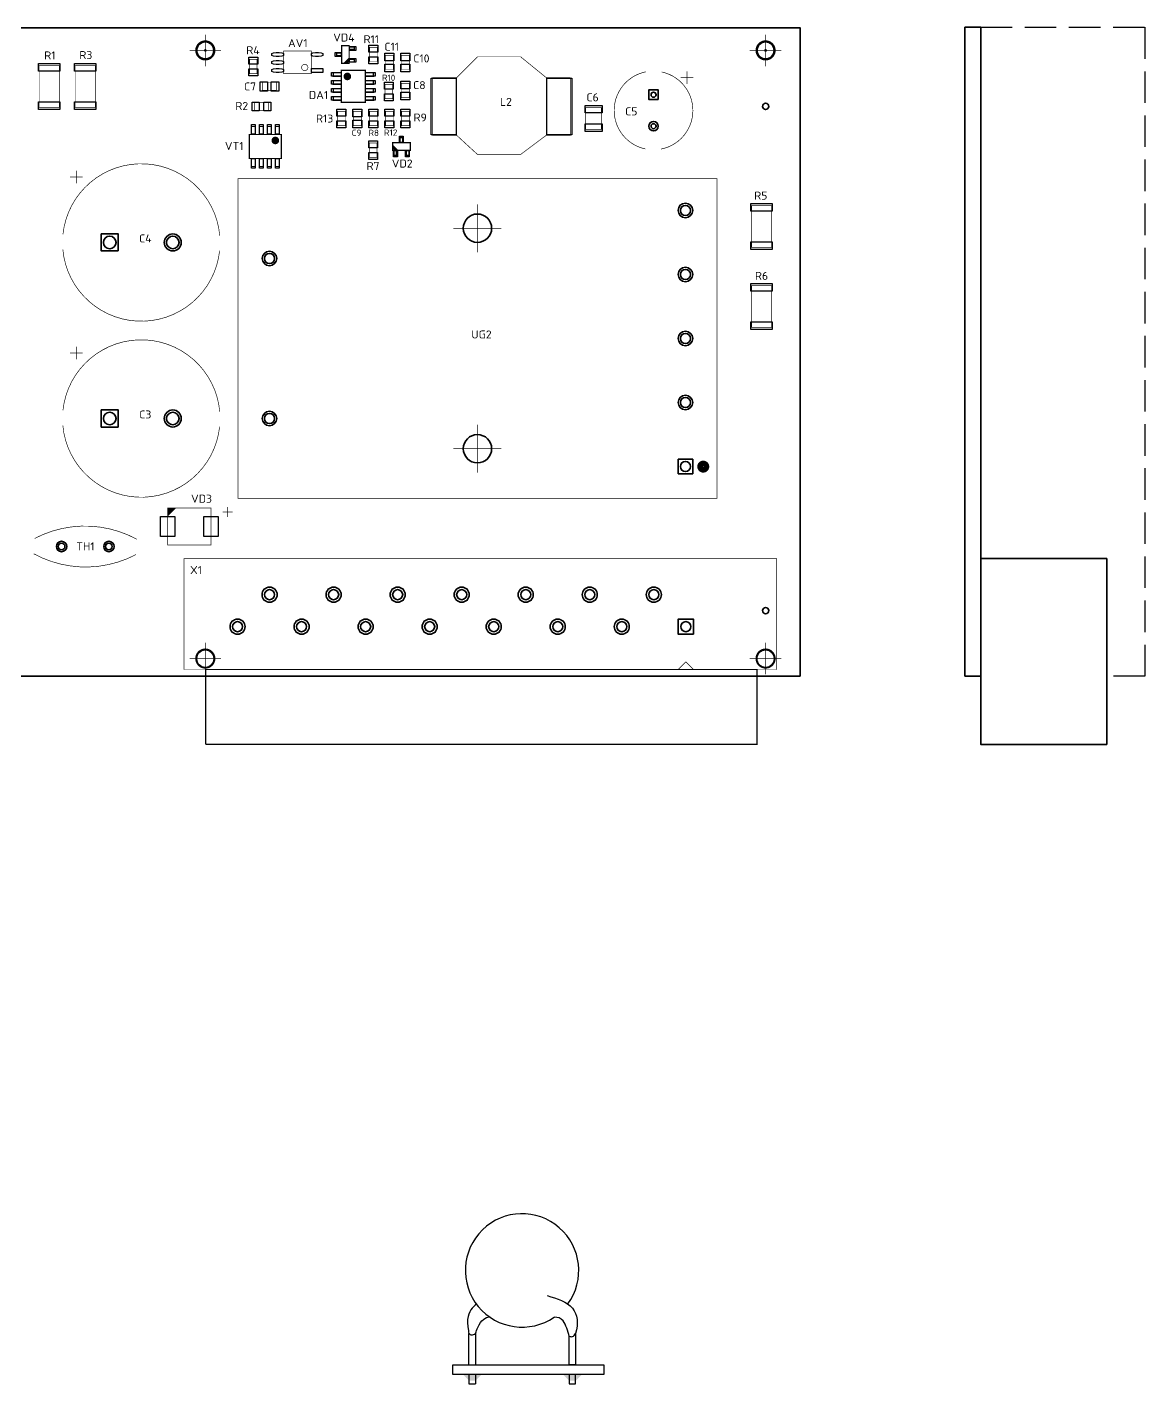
# Model space of a CAD drawing. Header units: millimetres. Extents: x 1081 to 1369, y -2928 to -2713.
# Drawn here: x 1191.5 to 1368.8, y -2928 to -2712.7 of the extents above; entities that cross this region are included whole.
import ezdxf
from ezdxf.enums import TextEntityAlignment as Align

# ---------------------------------------------------------------- set-up
doc = ezdxf.new("R2010")
doc.units = ezdxf.units.MM
doc.linetypes.add('GOST2.303 4', pattern=[7, 5, -2, 0])
doc.layers.get('0').update_dxf_attribs({"color": 250})
for name, color, linetype, lineweight in [('BOARD', 173, 'Continuous', 35), ('BOTTOM', 7, 'Continuous', 35), ('СИМВОЛЫ', 7, 'Continuous', 25)]:
    doc.layers.add(name, color=color, linetype=linetype, lineweight=lineweight)
doc.layers.add('TOP', color=7, linetype='Continuous')
doc.styles.get("Standard").update_dxf_attribs({"font": 'txt.shx'})

# ---------------------------------------------------------------- blocks, each defined once
blk = doc.blocks.new('FIGURE_CIRCLE')
blk.add_circle((0, 0), 0.5)
blk = doc.blocks.new('FIGURE_SQUARE')
blk.add_lwpolyline([(-0.5, -0.5), (-0.5, 0.5), (0.5, 0.5), (0.5, -0.5)], close=True)
blk = doc.blocks.new('FIGURE_OBLONG')
blk.add_lwpolyline([(-0.5, -0.125), (-0.5, 0.125), (-0.416, 0.375), (-0.25, 0.5), (0.25, 0.5), (0.416, 0.375), (0.5, 0.125), (0.5, -0.125), (0.416, -0.375), (0.25, -0.5), (-0.25, -0.5), (-0.416, -0.375)], close=True)

msp = doc.modelspace()

# ---------------------------------------------------------------- hatches: boundary and pattern name
at = {"layer": 'СИМВОЛЫ'}
for points in [[(1260.61, -2926.5), (1261.61, -2927.5), (1262.61, -2927.5), (1263.61, -2926.5)], [(1276.5, -2926.5), (1277.5, -2927.5), (1278.5, -2927.5), (1279.5, -2926.5)]]:
    msp.add_hatch(color=256, dxfattribs=at).paths.add_polyline_path(points)

# ---------------------------------------------------------------- linework, layer by layer
at = {"layer": 'BOARD', "linetype": 'Continuous'}
for p, q in [((1340.27, -2815.66), (1340.27, -2712.66)), ((1342.77, -2712.66), (1340.27, -2712.66)), ((1342.77, -2815.66), (1342.77, -2712.66)), ((1342.77, -2815.66), (1340.27, -2815.66))]:
    msp.add_line(p, q, dxfattribs=at)
at = {"layer": 'BOARD'}
msp.add_lwpolyline([(1314.14, -2815.66), (1080.89, -2815.66), (1080.89, -2712.79), (1314.14, -2712.79)], close=True, dxfattribs=at)
at = {"layer": 'BOTTOM', "linetype": 'GOST2.303 4', "lineweight": 25}
for p, q in [((1342.77, -2712.66), (1368.82, -2712.68)), ((1368.82, -2712.68), (1368.82, -2815.66)), ((1368.82, -2815.66), (1362.77, -2815.66))]:
    msp.add_line(p, q, dxfattribs=at)
at = {"layer": 'BOTTOM', "const_width": 0.2}
for points in [[(1219.74, -2714.86, 1), (1219.74, -2717.86, 1), (1219.74, -2714.86)], [(1308.64, -2714.86, 1), (1308.64, -2717.86, 1), (1308.64, -2714.86)]]:
    msp.add_lwpolyline(points, format="xyb", dxfattribs=at)
at = {"layer": 'BOTTOM', "const_width": 0.1}
for points in [[(1219.74, -2718.86), (1219.74, -2713.86)], [(1308.64, -2718.86), (1308.64, -2713.86)], [(1217.24, -2716.36), (1222.24, -2716.36)], [(1306.14, -2716.36), (1311.14, -2716.36)]]:
    msp.add_lwpolyline(points, dxfattribs=at)
at = {"layer": 'BOTTOM'}
msp.add_lwpolyline([(1342.77, -2797.02), (1362.77, -2797.02), (1362.77, -2826.5), (1342.77, -2826.5)], close=True, dxfattribs=at)
at = {"layer": 'TOP'}
for points, const_width in [([(1219.74, -2714.86, 1), (1219.74, -2717.86, 1), (1219.74, -2714.86)], 0.2), ([(1308.64, -2714.86, 1), (1308.64, -2717.86, 1), (1308.64, -2714.86)], 0.2), ([(1235.52, -2718.57, 1), (1235.52, -2719.57, 1), (1235.52, -2718.57)], 0.1), ([(1242.28, -2720.19, 1), (1242.28, -2720.79, 1), (1242.28, -2720.19)], 0.6), ([(1289.67, -2719.75, 0.816986), (1289.56, -2732)], 0.1), ([(1292.05, -2732.02, 0.816986), (1292.16, -2719.78)], 0.1), ([(1230.85, -2730.35, 1), (1230.85, -2730.95, 1), (1230.85, -2730.35)], 0.6), ([(1222.03, -2745.76, 0.908344), (1197.15, -2745.54)], 0.1), ([(1197.13, -2747.93, 0.908344), (1222.01, -2748.15)], 0.1), ([(1222.03, -2773.7, 0.908344), (1197.15, -2773.48)], 0.1), ([(1197.13, -2775.87, 0.908344), (1222.01, -2776.09)], 0.1), ([(1298.75, -2781.92, 1), (1298.75, -2782.92, 1), (1298.75, -2781.92)], 0.9), ([(1208.88, -2793.95, 0.251003), (1192.64, -2793.83)], 0.1), ([(1192.51, -2796.25, 0.251006), (1208.74, -2796.38)], 0.1), ([(1219.74, -2811.38, 1), (1219.74, -2814.38, 1), (1219.74, -2811.38)], 0.2), ([(1308.64, -2811.38, 1), (1308.64, -2814.38, 1), (1308.64, -2811.38)], 0.2)]:
    msp.add_lwpolyline(points, format="xyb", dxfattribs=dict(at, const_width=const_width))
for points, const_width in [([(1219.74, -2718.86), (1219.74, -2713.86)], 0.1), ([(1308.64, -2718.86), (1308.64, -2713.86)], 0.1), ([(1217.24, -2716.36), (1222.24, -2716.36)], 0.1), ([(1236.55, -2716.47), (1236.55, -2720.07), (1232.15, -2720.07), (1232.15, -2716.47), (1236.55, -2716.47)], 0.1), ([(1241.37, -2715.6), (1241.37, -2716.8), (1240.57, -2716.8), (1240.57, -2717.2), (1241.37, -2717.2), (1241.37, -2718.4), (1242.57, -2718.4), (1242.57, -2715.6), (1241.37, -2715.6)], 0.2), ([(1241.37, -2717.2), (1241.37, -2716.8)], 0.2), ([(1242.57, -2717.6), (1241.77, -2718.4)], 0.2), ([(1242.57, -2716.2), (1243.37, -2716.2), (1243.37, -2715.8), (1242.57, -2715.8)], 0.2), ([(1245.81, -2715.87), (1247.01, -2715.87), (1247.01, -2718.12), (1245.81, -2718.12), (1245.81, -2715.87)], 0.1), ([(1248.33, -2717.14), (1249.58, -2717.14), (1249.58, -2719.39), (1248.33, -2719.39), (1248.33, -2717.14)], 0.1), ([(1250.87, -2717.14), (1252.12, -2717.14), (1252.12, -2719.39), (1250.87, -2719.39), (1250.87, -2717.14)], 0.1), ([(1277.66, -2720.75), (1277.65, -2729.83), (1273.84, -2729.83), (1269.78, -2732.87), (1262.92, -2732.87), (1259.62, -2729.83), (1255.81, -2729.83), (1255.81, -2720.68), (1259.62, -2720.68), (1262.92, -2717.38)], 0.1), ([(1262.92, -2717.38), (1269.78, -2717.38)], 0.1), ([(1269.78, -2717.38), (1273.84, -2720.68), (1277.65, -2720.68)], 0.1), ([(1306.14, -2716.36), (1311.14, -2716.36)], 0.1), ([(1193.38, -2718.78), (1196.58, -2718.78), (1196.58, -2725.38), (1193.38, -2725.38), (1193.38, -2718.78)], 0.1), ([(1202.29, -2725.38), (1199.09, -2725.38), (1199.09, -2718.78), (1202.29, -2718.78), (1202.29, -2725.38)], 0.1), ([(1227.96, -2720.03), (1226.76, -2720.03), (1226.76, -2717.78), (1227.96, -2717.78), (1227.96, -2720.03)], 0.1), ([(1241.33, -2719.54), (1245.14, -2719.54), (1245.14, -2724.62), (1241.33, -2724.62), (1241.33, -2719.54)], 0.2), ([(1241.97, -2718.4), (1242.57, -2717.8), (1243.37, -2717.8), (1243.37, -2718.2), (1242.57, -2718.2)], 0.2), ([(1242.57, -2718), (1242.17, -2718.4)], 0.2), ([(1296.16, -2719.69), (1296.16, -2721.69)], 0.1), ([(1228.78, -2722.7), (1228.78, -2721.45), (1231.03, -2721.45), (1231.03, -2722.7), (1228.78, -2722.7)], 0.1), ([(1241.33, -2719.86), (1240.06, -2719.86), (1240.06, -2720.49), (1241.33, -2720.49)], 0.2), ([(1241.33, -2721.13), (1240.06, -2721.13), (1240.06, -2721.76), (1241.33, -2721.76)], 0.2), ([(1245.14, -2719.86), (1246.41, -2719.86), (1246.41, -2720.49), (1245.14, -2720.49)], 0.2), ([(1245.14, -2721.13), (1246.41, -2721.13), (1246.41, -2721.76), (1245.14, -2721.76)], 0.2), ([(1248.27, -2721.76), (1249.47, -2721.76), (1249.47, -2724.01), (1248.27, -2724.01), (1248.27, -2721.76)], 0.1), ([(1250.87, -2721.59), (1252.12, -2721.59), (1252.12, -2723.84), (1250.87, -2723.84), (1250.87, -2721.59)], 0.1), ([(1295.16, -2720.69), (1297.16, -2720.69)], 0.1), ([(1241.33, -2722.4), (1240.06, -2722.4), (1240.06, -2723.03), (1241.33, -2723.03)], 0.2), ([(1241.33, -2723.67), (1240.06, -2723.67), (1240.06, -2724.3), (1241.33, -2724.3)], 0.2), ([(1245.14, -2722.4), (1246.41, -2722.4), (1246.41, -2723.03), (1245.14, -2723.03)], 0.2), ([(1245.14, -2723.67), (1246.41, -2723.67), (1246.41, -2724.3), (1245.14, -2724.3)], 0.2), ([(1229.76, -2724.65), (1229.76, -2725.85), (1227.51, -2725.85), (1227.51, -2724.65), (1229.76, -2724.65)], 0.1), ([(1240.73, -2726.03), (1241.93, -2726.03), (1241.93, -2728.28), (1240.73, -2728.28), (1240.73, -2726.03)], 0.1), ([(1244.5, -2728.28), (1243.25, -2728.28), (1243.25, -2726.03), (1244.5, -2726.03), (1244.5, -2728.28)], 0.1), ([(1247.01, -2728.28), (1245.81, -2728.28), (1245.81, -2726.03), (1247.01, -2726.03), (1247.01, -2728.28)], 0.1), ([(1248.35, -2726.03), (1249.55, -2726.03), (1249.55, -2728.28), (1248.35, -2728.28), (1248.35, -2726.03)], 0.1), ([(1252.09, -2728.28), (1250.89, -2728.28), (1250.89, -2726.03), (1252.09, -2726.03), (1252.09, -2728.28)], 0.1), ([(1282.59, -2728.88), (1280.09, -2728.88), (1280.09, -2725.43), (1282.59, -2725.43), (1282.59, -2728.88)], 0.1), ([(1231.81, -2729.7), (1231.81, -2733.51), (1226.73, -2733.51), (1226.73, -2729.7), (1231.81, -2729.7)], 0.2), ([(1227.68, -2729.7), (1227.68, -2728.43), (1227.04, -2728.43), (1227.04, -2729.7)], 0.2), ([(1228.95, -2729.7), (1228.95, -2728.43), (1228.31, -2728.43), (1228.31, -2729.7)], 0.2), ([(1230.22, -2729.7), (1230.22, -2728.43), (1229.58, -2728.43), (1229.58, -2729.7)], 0.2), ([(1231.49, -2729.7), (1231.49, -2728.43), (1230.85, -2728.43), (1230.85, -2729.7)], 0.2), ([(1252.26, -2731), (1251.06, -2731), (1251.06, -2730.2), (1250.66, -2730.2), (1250.66, -2731), (1249.46, -2731), (1249.46, -2732.2), (1252.26, -2732.2), (1252.26, -2731)], 0.2), ([(1245.78, -2731.07), (1246.98, -2731.07), (1246.98, -2733.32), (1245.78, -2733.32), (1245.78, -2731.07)], 0.1), ([(1250.26, -2732.2), (1249.46, -2731.4)], 0.2), ([(1249.46, -2731.6), (1250.06, -2732.2), (1250.06, -2733), (1249.66, -2733), (1249.66, -2732.2)], 0.2), ([(1249.86, -2732.2), (1249.46, -2731.8)], 0.2), ([(1250.66, -2731), (1251.06, -2731)], 0.2), ([(1251.66, -2732.2), (1251.66, -2733), (1252.06, -2733), (1252.06, -2732.2)], 0.2), ([(1227.68, -2733.51), (1227.68, -2734.78), (1227.04, -2734.78), (1227.04, -2733.51)], 0.2), ([(1228.95, -2733.51), (1228.95, -2734.78), (1228.31, -2734.78), (1228.31, -2733.51)], 0.2), ([(1230.22, -2733.51), (1230.22, -2734.78), (1229.58, -2734.78), (1229.58, -2733.51)], 0.2), ([(1231.49, -2733.51), (1231.49, -2734.78), (1230.85, -2734.78), (1230.85, -2733.51)], 0.2), ([(1198.28, -2736.44), (1200.28, -2736.44)], 0.1), ([(1199.28, -2737.44), (1199.28, -2735.44)], 0.1), ([(1300.92, -2736.73), (1300.92, -2787.44), (1224.92, -2787.44), (1224.92, -2736.73), (1300.92, -2736.73)], 0.1), ([(1262.92, -2748.39), (1262.92, -2740.77)], 0.1), ([(1309.61, -2747.6), (1306.41, -2747.6), (1306.41, -2741), (1309.61, -2741), (1309.61, -2747.6)], 0.1), ([(1259.11, -2744.58), (1266.73, -2744.58)], 0.1), ([(1306.41, -2753.7), (1309.61, -2753.7), (1309.61, -2760.3), (1306.41, -2760.3), (1306.41, -2753.7)], 0.1), ([(1198.28, -2764.38), (1200.28, -2764.38)], 0.1), ([(1199.28, -2765.38), (1199.28, -2763.38)], 0.1), ([(1262.92, -2783.39), (1262.92, -2775.77)], 0.1), ([(1259.11, -2779.58), (1266.73, -2779.58)], 0.1), ([(1220.64, -2788.98), (1220.64, -2794.88), (1213.76, -2794.88), (1213.76, -2788.98), (1220.64, -2788.98)], 0.1), ([(1213.8, -2789.13), (1213.9, -2789.03)], 0.1), ([(1213.8, -2789.23), (1214, -2789.03)], 0.1), ([(1213.8, -2789.33), (1214.1, -2789.03)], 0.1), ([(1213.8, -2789.43), (1214.2, -2789.03)], 0.1), ([(1213.8, -2789.53), (1214.3, -2789.03)], 0.1), ([(1213.8, -2789.63), (1214.4, -2789.03)], 0.1), ([(1213.8, -2789.73), (1214.5, -2789.03)], 0.1), ([(1213.8, -2789.83), (1214.6, -2789.03)], 0.1), ([(1213.8, -2789.93), (1214.7, -2789.03)], 0.1), ([(1213.8, -2790.03), (1214.8, -2789.03)], 0.1), ([(1213.8, -2790.13), (1214.9, -2789.03)], 0.1), ([(1213.8, -2790.23), (1215, -2789.03)], 0.1), ([(1222.5, -2789.63), (1224.1, -2789.63)], 0.1), ([(1223.3, -2788.83), (1223.3, -2790.43)], 0.1), ([(1310.38, -2797.02), (1310.38, -2814.62), (1216.38, -2814.62), (1216.38, -2797.02), (1310.38, -2797.02)], 0.1), ([(1219.74, -2815.38), (1219.74, -2810.38)], 0.1), ([(1308.64, -2815.38), (1308.64, -2810.38)], 0.1), ([(1217.24, -2812.88), (1222.24, -2812.88)], 0.1), ([(1295.98, -2813.4), (1294.78, -2814.6)], 0.1), ([(1297.18, -2814.6), (1295.98, -2813.4)], 0.1), ([(1306.14, -2812.88), (1311.14, -2812.88)], 0.1), ([(1219.78, -2826.5), (1219.78, -2814.62)], 0.2), ([(1219.78, -2814.62), (1307.28, -2814.62), (1307.28, -2826.5), (1219.78, -2826.5)], 0.2), ([(1294.78, -2814.6), (1297.18, -2814.6)], 0.1)]:
    msp.add_lwpolyline(points, dxfattribs=dict(at, const_width=const_width))
at = {"layer": 'СИМВОЛЫ'}
for p, q in [((1261.56, -2925), (1261.56, -2920)), ((1261.56, -2920), (1261.56, -2920)), ((1262.61, -2920), (1262.61, -2925)), ((1277.5, -2925), (1277.5, -2920.42)), ((1278.5, -2920), (1278.5, -2925)), ((1259, -2925), (1283, -2925)), ((1259, -2926.5), (1259, -2925)), ((1261.56, -2925), (1262.61, -2925)), ((1278.5, -2925), (1277.5, -2925)), ((1283, -2925), (1283, -2926.5)), ((1283, -2926.5), (1259, -2926.5)), ((1261.56, -2926.5), (1261.56, -2928)), ((1261.56, -2928), (1262.61, -2928)), ((1262.61, -2926.5), (1262.61, -2928)), ((1277.5, -2926.5), (1277.5, -2928)), ((1277.5, -2928), (1278.5, -2928)), ((1278.5, -2928), (1278.5, -2926.5))]:
    msp.add_line(p, q, dxfattribs=at)
msp.add_ellipse((1270, -2910), major_axis=(9, 0), ratio=1, start_param=5.650744, end_param=11.599745, dxfattribs=at)
for points, knots in [([(1262.75, -2915.34), (1262.51, -2915.53), (1261.65, -2916.34), (1261.08, -2917.72), (1261.53, -2919.87), (1261.56, -2920)], [3.536995, 3.536995, 3.536995, 3.536995, 4.472135, 7.021644, 7.190312, 7.190312, 7.190312, 7.190312]), ([(1274, -2914), (1275.56, -2914.46), (1278.54, -2915.34), (1279, -2918.44), (1278.5, -2920), (1278.5, -2920)], [0, 0, 0, 0, 4.472135, 8.503264, 8.503265, 8.503265, 8.503265, 8.503265]), ([(1262.61, -2920), (1262.73, -2919.68), (1263.37, -2917.91), (1264.16, -2917.44), (1264.84, -2917.38)], [8.681463, 8.681463, 8.681463, 8.681463, 9.142965, 11.056944, 11.056944, 11.056944, 11.056944]), ([(1264.84, -2917.38), (1264.84, -2917.38), (1264.84, -2917.38), (1264.84, -2917.38), (1264.84, -2917.38), (1264.84, -2917.38), (1264.84, -2917.38)], [11.05694434736668, 11.05694434736668, 11.05694434736668, 11.05694434736668, 11.05694436294671, 11.05694436294671, 11.05694436294671, 11.05694437957204, 11.05694437957204, 11.05694437957204, 11.05694437957204]), ([(1264.84, -2917.38), (1264.84, -2917.38), (1264.84, -2917.38), (1264.84, -2917.38), (1264.84, -2917.38), (1264.84, -2917.38), (1264.84, -2917.38)], [11.05694433612894, 11.05694433612894, 11.05694433612894, 11.05694433612894, 11.05694434736668, 11.05694434736668, 11.05694434736668, 11.05694435935837, 11.05694435935837, 11.05694435935837, 11.05694435935837]), ([(1277.5, -2920.42), (1277.25, -2919.72), (1276.78, -2917.74), (1275.65, -2917.42), (1275.11, -2917.41)], [10.931529, 10.931529, 10.931529, 10.931529, 12.9754, 14.508564, 14.508564, 14.508564, 14.508564])]:
    msp.add_open_spline(points, degree=3, knots=knots, dxfattribs=at)
for points in [[(1261.56, -2920), (1262, -2920.23), (1262.61, -2920)], [(1277.5, -2920.42), (1278, -2920.5), (1278.5, -2920)]]:
    msp.add_spline(points, degree=3, dxfattribs=at)

# ---------------------------------------------------------------- block references
at = {"layer": 'BOTTOM', "rotation": 90}
for name, p, xscale, yscale in [('FIGURE_CIRCLE', (1219.74, -2716.36), 2.7, 2.7), ('FIGURE_CIRCLE', (1219.74, -2716.36), 2.7, 2.7), ('FIGURE_CIRCLE', (1219.74, -2716.36), 2.7, 2.7), ('FIGURE_CIRCLE', (1308.64, -2716.36), 2.7, 2.7), ('FIGURE_CIRCLE', (1308.64, -2716.36), 2.7, 2.7), ('FIGURE_CIRCLE', (1308.64, -2716.36), 2.7, 2.7), ('FIGURE_CIRCLE', (1219.74, -2716.36), 0.2, 0.2), ('FIGURE_CIRCLE', (1219.74, -2716.36), 0.2, 0.2), ('FIGURE_CIRCLE', (1219.74, -2716.36), 0.2, 0.2), ('FIGURE_CIRCLE', (1308.64, -2716.36), 0.2, 0.2), ('FIGURE_CIRCLE', (1308.64, -2716.36), 0.2, 0.2), ('FIGURE_CIRCLE', (1308.64, -2716.36), 0.2, 0.2), ('FIGURE_SQUARE', (1290.86, -2723.39), 1.5, 1.5), ('FIGURE_SQUARE', (1290.86, -2723.39), 1.5, 1.5), ('FIGURE_SQUARE', (1290.86, -2723.39), 1.5, 1.5), ('FIGURE_CIRCLE', (1290.86, -2723.39), 0.8, 0.8), ('FIGURE_CIRCLE', (1290.86, -2723.39), 0.8, 0.8), ('FIGURE_CIRCLE', (1290.86, -2723.39), 0.8, 0.8), ('FIGURE_CIRCLE', (1290.86, -2728.39), 1.5, 1.5), ('FIGURE_CIRCLE', (1290.86, -2728.39), 1.5, 1.5), ('FIGURE_CIRCLE', (1290.86, -2728.39), 1.5, 1.5), ('FIGURE_CIRCLE', (1290.86, -2728.39), 0.8, 0.8), ('FIGURE_CIRCLE', (1290.86, -2728.39), 0.8, 0.8), ('FIGURE_CIRCLE', (1290.86, -2728.39), 0.8, 0.8), ('FIGURE_CIRCLE', (1295.92, -2741.76), 2.3, 2.3), ('FIGURE_CIRCLE', (1295.92, -2741.76), 2.3, 2.3), ('FIGURE_CIRCLE', (1295.92, -2741.76), 2.3, 2.3), ('FIGURE_CIRCLE', (1295.92, -2741.76), 1.6, 1.6), ('FIGURE_CIRCLE', (1295.92, -2741.76), 1.6, 1.6), ('FIGURE_CIRCLE', (1295.92, -2741.76), 1.6, 1.6), ('FIGURE_CIRCLE', (1262.92, -2744.58), 4.5, 4.5), ('FIGURE_CIRCLE', (1262.92, -2744.58), 4.5, 4.5), ('FIGURE_CIRCLE', (1262.92, -2744.58), 4.5, 4.5), ('FIGURE_CIRCLE', (1262.92, -2744.58), 4.5, 4.5), ('FIGURE_CIRCLE', (1262.92, -2744.58), 4.5, 4.5), ('FIGURE_CIRCLE', (1262.92, -2744.58), 4.5, 4.5), ('FIGURE_SQUARE', (1204.58, -2746.84), 2.7, 2.7), ('FIGURE_SQUARE', (1204.58, -2746.84), 2.7, 2.7), ('FIGURE_SQUARE', (1204.58, -2746.84), 2.7, 2.7), ('FIGURE_CIRCLE', (1214.58, -2746.84), 2.7, 2.7), ('FIGURE_CIRCLE', (1214.58, -2746.84), 2.7, 2.7), ('FIGURE_CIRCLE', (1214.58, -2746.84), 2.7, 2.7), ('FIGURE_CIRCLE', (1204.58, -2746.84), 2, 2), ('FIGURE_CIRCLE', (1204.58, -2746.84), 2, 2), ('FIGURE_CIRCLE', (1204.58, -2746.84), 2, 2), ('FIGURE_CIRCLE', (1214.58, -2746.84), 2, 2), ('FIGURE_CIRCLE', (1214.58, -2746.84), 2, 2), ('FIGURE_CIRCLE', (1214.58, -2746.84), 2, 2), ('FIGURE_CIRCLE', (1229.92, -2749.38), 2.3, 2.3), ('FIGURE_CIRCLE', (1229.92, -2749.38), 2.3, 2.3), ('FIGURE_CIRCLE', (1229.92, -2749.38), 2.3, 2.3), ('FIGURE_CIRCLE', (1229.92, -2749.38), 1.6, 1.6), ('FIGURE_CIRCLE', (1229.92, -2749.38), 1.6, 1.6), ('FIGURE_CIRCLE', (1229.92, -2749.38), 1.6, 1.6), ('FIGURE_CIRCLE', (1295.92, -2751.92), 2.3, 2.3), ('FIGURE_CIRCLE', (1295.92, -2751.92), 2.3, 2.3), ('FIGURE_CIRCLE', (1295.92, -2751.92), 2.3, 2.3), ('FIGURE_CIRCLE', (1295.92, -2751.92), 1.6, 1.6), ('FIGURE_CIRCLE', (1295.92, -2751.92), 1.6, 1.6), ('FIGURE_CIRCLE', (1295.92, -2751.92), 1.6, 1.6), ('FIGURE_CIRCLE', (1295.92, -2762.08), 2.3, 2.3), ('FIGURE_CIRCLE', (1295.92, -2762.08), 2.3, 2.3), ('FIGURE_CIRCLE', (1295.92, -2762.08), 2.3, 2.3), ('FIGURE_CIRCLE', (1295.92, -2762.08), 1.6, 1.6), ('FIGURE_CIRCLE', (1295.92, -2762.08), 1.6, 1.6), ('FIGURE_CIRCLE', (1295.92, -2762.08), 1.6, 1.6), ('FIGURE_CIRCLE', (1295.92, -2772.24), 2.3, 2.3), ('FIGURE_CIRCLE', (1295.92, -2772.24), 2.3, 2.3), ('FIGURE_CIRCLE', (1295.92, -2772.24), 2.3, 2.3), ('FIGURE_SQUARE', (1204.58, -2774.78), 2.7, 2.7), ('FIGURE_SQUARE', (1204.58, -2774.78), 2.7, 2.7), ('FIGURE_SQUARE', (1204.58, -2774.78), 2.7, 2.7), ('FIGURE_CIRCLE', (1214.58, -2774.78), 2.7, 2.7), ('FIGURE_CIRCLE', (1214.58, -2774.78), 2.7, 2.7), ('FIGURE_CIRCLE', (1214.58, -2774.78), 2.7, 2.7), ('FIGURE_CIRCLE', (1295.92, -2772.24), 1.6, 1.6), ('FIGURE_CIRCLE', (1295.92, -2772.24), 1.6, 1.6), ('FIGURE_CIRCLE', (1295.92, -2772.24), 1.6, 1.6), ('FIGURE_CIRCLE', (1204.58, -2774.78), 2, 2), ('FIGURE_CIRCLE', (1204.58, -2774.78), 2, 2), ('FIGURE_CIRCLE', (1204.58, -2774.78), 2, 2), ('FIGURE_CIRCLE', (1214.58, -2774.78), 2, 2), ('FIGURE_CIRCLE', (1214.58, -2774.78), 2, 2), ('FIGURE_CIRCLE', (1214.58, -2774.78), 2, 2), ('FIGURE_CIRCLE', (1229.92, -2774.78), 2.3, 2.3), ('FIGURE_CIRCLE', (1229.92, -2774.78), 2.3, 2.3), ('FIGURE_CIRCLE', (1229.92, -2774.78), 2.3, 2.3), ('FIGURE_CIRCLE', (1229.92, -2774.78), 1.6, 1.6), ('FIGURE_CIRCLE', (1229.92, -2774.78), 1.6, 1.6), ('FIGURE_CIRCLE', (1229.92, -2774.78), 1.6, 1.6), ('FIGURE_CIRCLE', (1262.92, -2779.58), 4.5, 4.5), ('FIGURE_CIRCLE', (1262.92, -2779.58), 4.5, 4.5), ('FIGURE_CIRCLE', (1262.92, -2779.58), 4.5, 4.5), ('FIGURE_CIRCLE', (1262.92, -2779.58), 4.5, 4.5), ('FIGURE_CIRCLE', (1262.92, -2779.58), 4.5, 4.5), ('FIGURE_CIRCLE', (1262.92, -2779.58), 4.5, 4.5), ('FIGURE_SQUARE', (1295.92, -2782.4), 2.3, 2.3), ('FIGURE_SQUARE', (1295.92, -2782.4), 2.3, 2.3), ('FIGURE_SQUARE', (1295.92, -2782.4), 2.3, 2.3), ('FIGURE_CIRCLE', (1295.92, -2782.4), 1.6, 1.6), ('FIGURE_CIRCLE', (1295.92, -2782.4), 1.6, 1.6), ('FIGURE_CIRCLE', (1295.92, -2782.4), 1.6, 1.6), ('FIGURE_CIRCLE', (1196.94, -2795.1), 1.65, 1.65), ('FIGURE_CIRCLE', (1196.94, -2795.1), 1.65, 1.65), ('FIGURE_CIRCLE', (1196.94, -2795.1), 1.65, 1.65), ('FIGURE_CIRCLE', (1196.94, -2795.1), 1.05, 1.05), ('FIGURE_CIRCLE', (1196.94, -2795.1), 1.05, 1.05), ('FIGURE_CIRCLE', (1196.94, -2795.1), 1.05, 1.05), ('FIGURE_CIRCLE', (1204.44, -2795.1), 1.65, 1.65), ('FIGURE_CIRCLE', (1204.44, -2795.1), 1.65, 1.65), ('FIGURE_CIRCLE', (1204.44, -2795.1), 1.65, 1.65), ('FIGURE_CIRCLE', (1204.44, -2795.1), 1.05, 1.05), ('FIGURE_CIRCLE', (1204.44, -2795.1), 1.05, 1.05), ('FIGURE_CIRCLE', (1204.44, -2795.1), 1.05, 1.05), ('FIGURE_CIRCLE', (1229.94, -2802.74), 2.4, 2.4), ('FIGURE_CIRCLE', (1229.94, -2802.74), 2.4, 2.4), ('FIGURE_CIRCLE', (1229.94, -2802.74), 2.4, 2.4), ('FIGURE_CIRCLE', (1229.94, -2802.74), 1.6, 1.6), ('FIGURE_CIRCLE', (1229.94, -2802.74), 1.6, 1.6), ('FIGURE_CIRCLE', (1229.94, -2802.74), 1.6, 1.6), ('FIGURE_CIRCLE', (1240.1, -2802.74), 2.4, 2.4), ('FIGURE_CIRCLE', (1240.1, -2802.74), 2.4, 2.4), ('FIGURE_CIRCLE', (1240.1, -2802.74), 2.4, 2.4), ('FIGURE_CIRCLE', (1240.1, -2802.74), 1.6, 1.6), ('FIGURE_CIRCLE', (1240.1, -2802.74), 1.6, 1.6), ('FIGURE_CIRCLE', (1240.1, -2802.74), 1.6, 1.6), ('FIGURE_CIRCLE', (1250.26, -2802.74), 2.4, 2.4), ('FIGURE_CIRCLE', (1250.26, -2802.74), 2.4, 2.4), ('FIGURE_CIRCLE', (1250.26, -2802.74), 2.4, 2.4), ('FIGURE_CIRCLE', (1250.26, -2802.74), 1.6, 1.6), ('FIGURE_CIRCLE', (1250.26, -2802.74), 1.6, 1.6), ('FIGURE_CIRCLE', (1250.26, -2802.74), 1.6, 1.6), ('FIGURE_CIRCLE', (1260.42, -2802.74), 2.4, 2.4), ('FIGURE_CIRCLE', (1260.42, -2802.74), 2.4, 2.4), ('FIGURE_CIRCLE', (1260.42, -2802.74), 2.4, 2.4), ('FIGURE_CIRCLE', (1260.42, -2802.74), 1.6, 1.6), ('FIGURE_CIRCLE', (1260.42, -2802.74), 1.6, 1.6), ('FIGURE_CIRCLE', (1260.42, -2802.74), 1.6, 1.6), ('FIGURE_CIRCLE', (1270.58, -2802.74), 2.4, 2.4), ('FIGURE_CIRCLE', (1270.58, -2802.74), 2.4, 2.4), ('FIGURE_CIRCLE', (1270.58, -2802.74), 2.4, 2.4), ('FIGURE_CIRCLE', (1270.58, -2802.74), 1.6, 1.6), ('FIGURE_CIRCLE', (1270.58, -2802.74), 1.6, 1.6), ('FIGURE_CIRCLE', (1270.58, -2802.74), 1.6, 1.6), ('FIGURE_CIRCLE', (1280.74, -2802.74), 2.4, 2.4), ('FIGURE_CIRCLE', (1280.74, -2802.74), 2.4, 2.4), ('FIGURE_CIRCLE', (1280.74, -2802.74), 2.4, 2.4), ('FIGURE_CIRCLE', (1280.74, -2802.74), 1.6, 1.6), ('FIGURE_CIRCLE', (1280.74, -2802.74), 1.6, 1.6), ('FIGURE_CIRCLE', (1280.74, -2802.74), 1.6, 1.6), ('FIGURE_CIRCLE', (1290.9, -2802.74), 2.4, 2.4), ('FIGURE_CIRCLE', (1290.9, -2802.74), 2.4, 2.4), ('FIGURE_CIRCLE', (1290.9, -2802.74), 2.4, 2.4), ('FIGURE_CIRCLE', (1290.9, -2802.74), 1.6, 1.6), ('FIGURE_CIRCLE', (1290.9, -2802.74), 1.6, 1.6), ('FIGURE_CIRCLE', (1290.9, -2802.74), 1.6, 1.6), ('FIGURE_CIRCLE', (1224.86, -2807.82), 2.4, 2.4), ('FIGURE_CIRCLE', (1224.86, -2807.82), 2.4, 2.4), ('FIGURE_CIRCLE', (1224.86, -2807.82), 2.4, 2.4), ('FIGURE_CIRCLE', (1224.86, -2807.82), 1.6, 1.6), ('FIGURE_CIRCLE', (1224.86, -2807.82), 1.6, 1.6), ('FIGURE_CIRCLE', (1224.86, -2807.82), 1.6, 1.6), ('FIGURE_CIRCLE', (1235.02, -2807.82), 2.4, 2.4), ('FIGURE_CIRCLE', (1235.02, -2807.82), 2.4, 2.4), ('FIGURE_CIRCLE', (1235.02, -2807.82), 2.4, 2.4), ('FIGURE_CIRCLE', (1235.02, -2807.82), 1.6, 1.6), ('FIGURE_CIRCLE', (1235.02, -2807.82), 1.6, 1.6), ('FIGURE_CIRCLE', (1235.02, -2807.82), 1.6, 1.6), ('FIGURE_CIRCLE', (1245.18, -2807.82), 2.4, 2.4), ('FIGURE_CIRCLE', (1245.18, -2807.82), 2.4, 2.4), ('FIGURE_CIRCLE', (1245.18, -2807.82), 2.4, 2.4), ('FIGURE_CIRCLE', (1245.18, -2807.82), 1.6, 1.6), ('FIGURE_CIRCLE', (1245.18, -2807.82), 1.6, 1.6), ('FIGURE_CIRCLE', (1245.18, -2807.82), 1.6, 1.6), ('FIGURE_CIRCLE', (1255.34, -2807.82), 2.4, 2.4), ('FIGURE_CIRCLE', (1255.34, -2807.82), 2.4, 2.4), ('FIGURE_CIRCLE', (1255.34, -2807.82), 2.4, 2.4), ('FIGURE_CIRCLE', (1255.34, -2807.82), 1.6, 1.6), ('FIGURE_CIRCLE', (1255.34, -2807.82), 1.6, 1.6), ('FIGURE_CIRCLE', (1255.34, -2807.82), 1.6, 1.6), ('FIGURE_CIRCLE', (1265.5, -2807.82), 2.4, 2.4), ('FIGURE_CIRCLE', (1265.5, -2807.82), 2.4, 2.4), ('FIGURE_CIRCLE', (1265.5, -2807.82), 2.4, 2.4), ('FIGURE_CIRCLE', (1265.5, -2807.82), 1.6, 1.6), ('FIGURE_CIRCLE', (1265.5, -2807.82), 1.6, 1.6), ('FIGURE_CIRCLE', (1265.5, -2807.82), 1.6, 1.6), ('FIGURE_CIRCLE', (1275.66, -2807.82), 2.4, 2.4), ('FIGURE_CIRCLE', (1275.66, -2807.82), 2.4, 2.4), ('FIGURE_CIRCLE', (1275.66, -2807.82), 2.4, 2.4), ('FIGURE_CIRCLE', (1275.66, -2807.82), 1.6, 1.6), ('FIGURE_CIRCLE', (1275.66, -2807.82), 1.6, 1.6), ('FIGURE_CIRCLE', (1275.66, -2807.82), 1.6, 1.6), ('FIGURE_CIRCLE', (1285.82, -2807.82), 2.4, 2.4), ('FIGURE_CIRCLE', (1285.82, -2807.82), 2.4, 2.4), ('FIGURE_CIRCLE', (1285.82, -2807.82), 2.4, 2.4), ('FIGURE_CIRCLE', (1285.82, -2807.82), 1.6, 1.6), ('FIGURE_CIRCLE', (1285.82, -2807.82), 1.6, 1.6), ('FIGURE_CIRCLE', (1285.82, -2807.82), 1.6, 1.6), ('FIGURE_SQUARE', (1295.98, -2807.82), 2.4, 2.4), ('FIGURE_SQUARE', (1295.98, -2807.82), 2.4, 2.4), ('FIGURE_SQUARE', (1295.98, -2807.82), 2.4, 2.4), ('FIGURE_CIRCLE', (1295.98, -2807.82), 1.6, 1.6), ('FIGURE_CIRCLE', (1295.98, -2807.82), 1.6, 1.6), ('FIGURE_CIRCLE', (1295.98, -2807.82), 1.6, 1.6), ('FIGURE_CIRCLE', (1219.74, -2812.9), 2.8, 2.8), ('FIGURE_CIRCLE', (1219.74, -2812.9), 2.8, 2.8), ('FIGURE_CIRCLE', (1219.74, -2812.9), 2.8, 2.8), ('FIGURE_CIRCLE', (1219.74, -2812.9), 2.8, 2.8), ('FIGURE_CIRCLE', (1219.74, -2812.9), 2.8, 2.8), ('FIGURE_CIRCLE', (1219.74, -2812.9), 2.8, 2.8), ('FIGURE_CIRCLE', (1308.64, -2812.9), 2.8, 2.8), ('FIGURE_CIRCLE', (1308.64, -2812.9), 2.8, 2.8), ('FIGURE_CIRCLE', (1308.64, -2812.9), 2.8, 2.8), ('FIGURE_CIRCLE', (1308.64, -2812.9), 2.8, 2.8), ('FIGURE_CIRCLE', (1308.64, -2812.9), 2.8, 2.8), ('FIGURE_CIRCLE', (1308.64, -2812.9), 2.8, 2.8)]:
    msp.add_blockref(name, p, dxfattribs=dict(at, xscale=xscale, yscale=yscale))
for p in [(1308.64, -2725.25), (1308.64, -2725.25), (1308.64, -2725.25), (1308.64, -2805.28), (1308.64, -2805.28), (1308.64, -2805.28)]:
    msp.add_blockref('FIGURE_CIRCLE', p, dxfattribs=at)
at = {"layer": 'TOP', "rotation": 90}
for name, p, xscale, yscale in [('FIGURE_CIRCLE', (1219.74, -2716.36), 2.7, 2.7), ('FIGURE_CIRCLE', (1308.64, -2716.36), 2.7, 2.7), ('FIGURE_CIRCLE', (1219.74, -2716.36), 0.2, 0.2), ('FIGURE_SQUARE', (1227.36, -2717.98), 1.1, 1.4), ('FIGURE_OBLONG', (1231.22, -2717), 0.64, 1.8), ('FIGURE_OBLONG', (1237.47, -2717), 0.64, 1.8), ('FIGURE_SQUARE', (1246.41, -2716.07), 1.1, 1.4), ('FIGURE_SQUARE', (1246.41, -2717.92), 1.1, 1.4), ('FIGURE_SQUARE', (1248.95, -2717.39), 1.2, 1.45), ('FIGURE_SQUARE', (1251.49, -2717.39), 1.2, 1.45), ('FIGURE_CIRCLE', (1308.64, -2716.36), 0.2, 0.2), ('FIGURE_SQUARE', (1194.98, -2719.03), 1.2, 3.4), ('FIGURE_SQUARE', (1200.69, -2719.03), 1.2, 3.4), ('FIGURE_SQUARE', (1227.36, -2719.83), 1.1, 1.4), ('FIGURE_OBLONG', (1231.22, -2718.27), 0.64, 1.8), ('FIGURE_OBLONG', (1231.22, -2719.54), 0.64, 1.8), ('FIGURE_SQUARE', (1237.47, -2719.54), 0.64, 1.8), ('FIGURE_SQUARE', (1248.95, -2719.14), 1.2, 1.45), ('FIGURE_SQUARE', (1251.49, -2719.14), 1.2, 1.45), ('FIGURE_SQUARE', (1229.03, -2722.08), 1.45, 1.2), ('FIGURE_SQUARE', (1230.78, -2722.08), 1.45, 1.2), ('FIGURE_SQUARE', (1240.54, -2720.17), 0.6, 1.55), ('FIGURE_SQUARE', (1240.54, -2721.44), 0.6, 1.55), ('FIGURE_SQUARE', (1245.94, -2720.17), 0.6, 1.55), ('FIGURE_SQUARE', (1245.94, -2721.44), 0.6, 1.55), ('FIGURE_SQUARE', (1248.87, -2721.96), 1.1, 1.4), ('FIGURE_SQUARE', (1251.49, -2721.84), 1.2, 1.45), ('FIGURE_SQUARE', (1257.56, -2725.25), 9, 4), ('FIGURE_SQUARE', (1275.91, -2725.25), 9, 4), ('FIGURE_SQUARE', (1240.54, -2722.71), 0.6, 1.55), ('FIGURE_SQUARE', (1240.54, -2723.98), 0.6, 1.55), ('FIGURE_SQUARE', (1245.94, -2722.71), 0.6, 1.55), ('FIGURE_SQUARE', (1245.94, -2723.98), 0.6, 1.55), ('FIGURE_SQUARE', (1248.87, -2723.81), 1.1, 1.4), ('FIGURE_SQUARE', (1251.49, -2723.59), 1.2, 1.45), ('FIGURE_SQUARE', (1290.86, -2723.39), 1.5, 1.5), ('FIGURE_CIRCLE', (1290.86, -2723.39), 0.8, 0.8), ('FIGURE_SQUARE', (1194.98, -2725.13), 1.2, 3.4), ('FIGURE_SQUARE', (1200.69, -2725.13), 1.2, 3.4), ('FIGURE_SQUARE', (1227.71, -2725.25), 1.4, 1.1), ('FIGURE_SQUARE', (1229.56, -2725.25), 1.4, 1.1), ('FIGURE_SQUARE', (1241.33, -2726.23), 1.1, 1.4), ('FIGURE_SQUARE', (1243.87, -2726.28), 1.2, 1.45), ('FIGURE_SQUARE', (1246.41, -2726.23), 1.1, 1.4), ('FIGURE_SQUARE', (1248.95, -2726.23), 1.1, 1.4), ('FIGURE_SQUARE', (1251.49, -2726.23), 1.1, 1.4), ('FIGURE_SQUARE', (1281.34, -2725.68), 1.2, 2.7), ('FIGURE_SQUARE', (1227.36, -2728.9), 1.55, 0.6), ('FIGURE_SQUARE', (1228.63, -2728.9), 1.55, 0.6), ('FIGURE_SQUARE', (1229.9, -2728.9), 1.55, 0.6), ('FIGURE_SQUARE', (1231.17, -2728.9), 1.55, 0.6), ('FIGURE_SQUARE', (1241.33, -2728.08), 1.1, 1.4), ('FIGURE_SQUARE', (1243.87, -2728.03), 1.2, 1.45), ('FIGURE_SQUARE', (1246.41, -2728.08), 1.1, 1.4), ('FIGURE_SQUARE', (1248.95, -2728.08), 1.1, 1.4), ('FIGURE_SQUARE', (1251.49, -2728.08), 1.1, 1.4), ('FIGURE_SQUARE', (1281.34, -2728.63), 1.2, 2.7), ('FIGURE_CIRCLE', (1290.86, -2728.39), 1.5, 1.5), ('FIGURE_CIRCLE', (1290.86, -2728.39), 0.8, 0.8), ('FIGURE_SQUARE', (1246.38, -2731.27), 1.1, 1.4), ('FIGURE_SQUARE', (1246.38, -2733.12), 1.1, 1.4), ('FIGURE_SQUARE', (1227.36, -2734.3), 1.55, 0.6), ('FIGURE_SQUARE', (1228.63, -2734.3), 1.55, 0.6), ('FIGURE_SQUARE', (1229.9, -2734.3), 1.55, 0.6), ('FIGURE_SQUARE', (1231.17, -2734.3), 1.55, 0.6), ('FIGURE_CIRCLE', (1295.92, -2741.76), 2.3, 2.3), ('FIGURE_CIRCLE', (1295.92, -2741.76), 1.6, 1.6), ('FIGURE_SQUARE', (1308.01, -2741.25), 1.2, 3.4), ('FIGURE_CIRCLE', (1262.92, -2744.58), 4.5, 4.5), ('FIGURE_CIRCLE', (1262.92, -2744.58), 4.5, 4.5), ('FIGURE_SQUARE', (1204.58, -2746.84), 2.7, 2.7), ('FIGURE_CIRCLE', (1214.58, -2746.84), 2.7, 2.7), ('FIGURE_CIRCLE', (1204.58, -2746.84), 2, 2), ('FIGURE_CIRCLE', (1214.58, -2746.84), 2, 2), ('FIGURE_SQUARE', (1308.01, -2747.35), 1.2, 3.4), ('FIGURE_CIRCLE', (1229.92, -2749.38), 2.3, 2.3), ('FIGURE_CIRCLE', (1229.92, -2749.38), 1.6, 1.6), ('FIGURE_CIRCLE', (1295.92, -2751.92), 2.3, 2.3), ('FIGURE_CIRCLE', (1295.92, -2751.92), 1.6, 1.6), ('FIGURE_SQUARE', (1308.01, -2753.95), 1.2, 3.4), ('FIGURE_SQUARE', (1308.01, -2760.05), 1.2, 3.4), ('FIGURE_CIRCLE', (1295.92, -2762.08), 2.3, 2.3), ('FIGURE_CIRCLE', (1295.92, -2762.08), 1.6, 1.6), ('FIGURE_CIRCLE', (1295.92, -2772.24), 2.3, 2.3), ('FIGURE_SQUARE', (1204.58, -2774.78), 2.7, 2.7), ('FIGURE_CIRCLE', (1214.58, -2774.78), 2.7, 2.7), ('FIGURE_CIRCLE', (1295.92, -2772.24), 1.6, 1.6), ('FIGURE_CIRCLE', (1204.58, -2774.78), 2, 2), ('FIGURE_CIRCLE', (1214.58, -2774.78), 2, 2), ('FIGURE_CIRCLE', (1229.92, -2774.78), 2.3, 2.3), ('FIGURE_CIRCLE', (1229.92, -2774.78), 1.6, 1.6), ('FIGURE_CIRCLE', (1262.92, -2779.58), 4.5, 4.5), ('FIGURE_CIRCLE', (1262.92, -2779.58), 4.5, 4.5), ('FIGURE_SQUARE', (1295.92, -2782.4), 2.3, 2.3), ('FIGURE_CIRCLE', (1295.92, -2782.4), 1.6, 1.6), ('FIGURE_SQUARE', (1213.75, -2791.93), 3.2, 2.26), ('FIGURE_SQUARE', (1220.65, -2791.93), 3.2, 2.26), ('FIGURE_CIRCLE', (1196.94, -2795.1), 1.65, 1.65), ('FIGURE_CIRCLE', (1196.94, -2795.1), 1.05, 1.05), ('FIGURE_CIRCLE', (1204.44, -2795.1), 1.65, 1.65), ('FIGURE_CIRCLE', (1204.44, -2795.1), 1.05, 1.05), ('FIGURE_CIRCLE', (1229.94, -2802.74), 2.4, 2.4), ('FIGURE_CIRCLE', (1229.94, -2802.74), 1.6, 1.6), ('FIGURE_CIRCLE', (1240.1, -2802.74), 2.4, 2.4), ('FIGURE_CIRCLE', (1240.1, -2802.74), 1.6, 1.6), ('FIGURE_CIRCLE', (1250.26, -2802.74), 2.4, 2.4), ('FIGURE_CIRCLE', (1250.26, -2802.74), 1.6, 1.6), ('FIGURE_CIRCLE', (1260.42, -2802.74), 2.4, 2.4), ('FIGURE_CIRCLE', (1260.42, -2802.74), 1.6, 1.6), ('FIGURE_CIRCLE', (1270.58, -2802.74), 2.4, 2.4), ('FIGURE_CIRCLE', (1270.58, -2802.74), 1.6, 1.6), ('FIGURE_CIRCLE', (1280.74, -2802.74), 2.4, 2.4), ('FIGURE_CIRCLE', (1280.74, -2802.74), 1.6, 1.6), ('FIGURE_CIRCLE', (1290.9, -2802.74), 2.4, 2.4), ('FIGURE_CIRCLE', (1290.9, -2802.74), 1.6, 1.6), ('FIGURE_CIRCLE', (1224.86, -2807.82), 2.4, 2.4), ('FIGURE_CIRCLE', (1224.86, -2807.82), 1.6, 1.6), ('FIGURE_CIRCLE', (1235.02, -2807.82), 2.4, 2.4), ('FIGURE_CIRCLE', (1235.02, -2807.82), 1.6, 1.6), ('FIGURE_CIRCLE', (1245.18, -2807.82), 2.4, 2.4), ('FIGURE_CIRCLE', (1245.18, -2807.82), 1.6, 1.6), ('FIGURE_CIRCLE', (1255.34, -2807.82), 2.4, 2.4), ('FIGURE_CIRCLE', (1255.34, -2807.82), 1.6, 1.6), ('FIGURE_CIRCLE', (1265.5, -2807.82), 2.4, 2.4), ('FIGURE_CIRCLE', (1265.5, -2807.82), 1.6, 1.6), ('FIGURE_CIRCLE', (1275.66, -2807.82), 2.4, 2.4), ('FIGURE_CIRCLE', (1275.66, -2807.82), 1.6, 1.6), ('FIGURE_CIRCLE', (1285.82, -2807.82), 2.4, 2.4), ('FIGURE_CIRCLE', (1285.82, -2807.82), 1.6, 1.6), ('FIGURE_SQUARE', (1295.98, -2807.82), 2.4, 2.4), ('FIGURE_CIRCLE', (1295.98, -2807.82), 1.6, 1.6), ('FIGURE_CIRCLE', (1219.74, -2812.9), 2.8, 2.8), ('FIGURE_CIRCLE', (1219.74, -2812.9), 2.8, 2.8), ('FIGURE_CIRCLE', (1308.64, -2812.9), 2.8, 2.8), ('FIGURE_CIRCLE', (1308.64, -2812.9), 2.8, 2.8)]:
    msp.add_blockref(name, p, dxfattribs=dict(at, xscale=xscale, yscale=yscale))
at = {"layer": 'TOP', "xscale": 0.6, "rotation": 90}
for p in [(1240.82, -2717), (1243.12, -2716.05), (1243.12, -2717.95)]:
    msp.add_blockref('FIGURE_SQUARE', p, dxfattribs=at)
at = {"layer": 'TOP', "yscale": 0.6, "rotation": 90}
for p in [(1250.86, -2730.45), (1249.91, -2732.75), (1251.81, -2732.75)]:
    msp.add_blockref('FIGURE_SQUARE', p, dxfattribs=at)
at = {"layer": 'TOP', "rotation": 90}
msp.add_blockref('FIGURE_CIRCLE', (1308.64, -2805.28), dxfattribs=at)

# ---------------------------------------------------------------- texts
at = {"layer": 'TOP', "width": 1.019685}
for s, height, p in [('AV1', 1.27, (1234.42, -2715.84)), ('VD4', 1.27, (1241.73, -2714.95)), ('R11', 1.27, (1246.07, -2715.22)), ('C11', 1.27, (1249.32, -2716.41)), ('R1', 1.27, (1195.07, -2717.79)), ('R3', 1.27, (1200.78, -2717.73)), ('R4', 1.27, (1227.3, -2716.97)), ('C10', 1.27, (1254.03, -2718.27)), ('C7', 1.27, (1226.84, -2722.72)), ('C8', 1.27, (1253.71, -2722.51)), ('DA1', 1.27, (1237.7, -2724.07)), ('L2', 1.27, (1267.44, -2725.16)), ('C6', 1.27, (1281.19, -2724.44)), ('R2', 1.27, (1225.52, -2725.82)), ('C5', 1.27, (1287.33, -2726.67)), ('R13', 1.27, (1238.67, -2727.81)), ('R9', 1.27, (1253.83, -2727.64)), ('C9', 1, (1243.74, -2729.93)), ('R12', 1, (1249.15, -2729.91)), ('VT1', 1.27, (1224.32, -2732.17)), ('R7', 1.27, (1246.35, -2735.34)), ('VD2', 1.27, (1250.98, -2734.95)), ('R5', 1.27, (1307.88, -2740.04)), ('C4', 1.27, (1210.22, -2746.84)), ('R6', 1.27, (1308, -2752.78)), ('UG2', 1.27, (1263.56, -2762.08)), ('C3', 1.27, (1210.22, -2774.78)), ('VD3', 1.27, (1219.14, -2788.15)), ('TH1', 1.27, (1200.72, -2795.71)), ('X1', 1.27, (1218.27, -2799.47))]:
    msp.add_text(s, height=height, dxfattribs=at).set_placement(p, align=Align.CENTER)
at = {"layer": 'TOP'}
for s, p in [('R10', (1248.83, -2721.2)), ('R8', (1246.47, -2729.94))]:
    msp.add_text(s, height=1, dxfattribs=at).set_placement(p, align=Align.CENTER)

doc.saveas('drawing.dxf')
